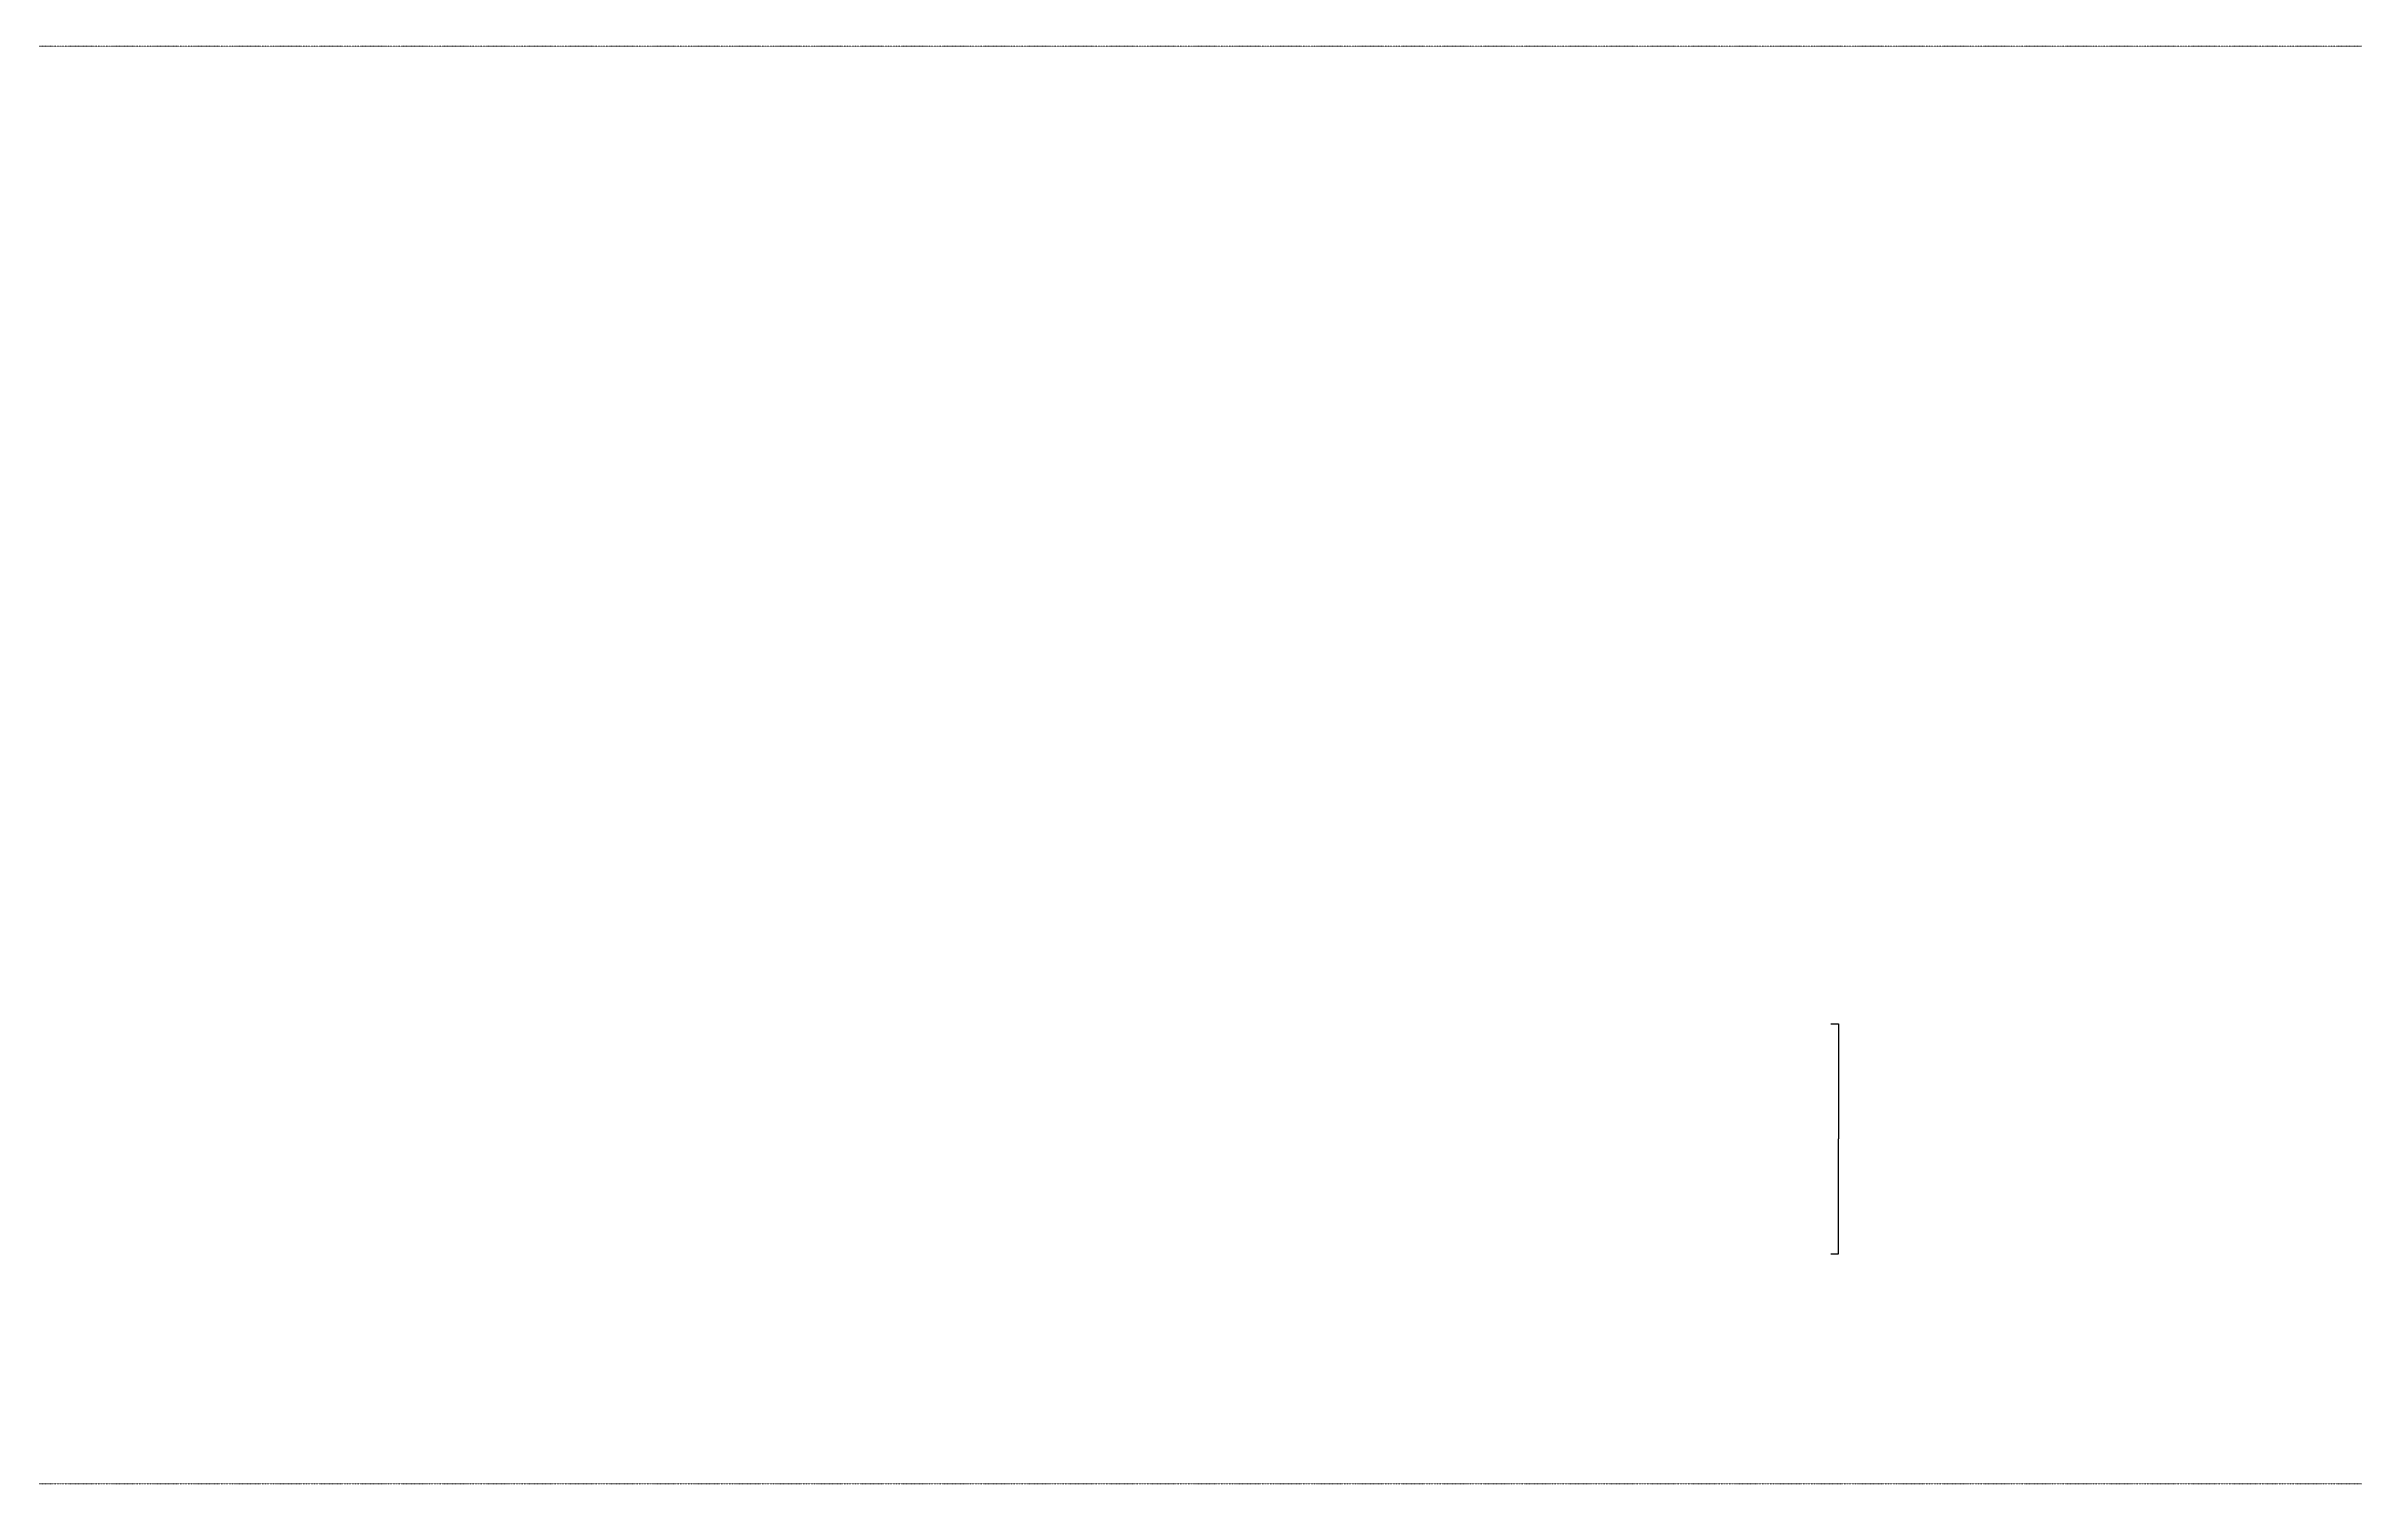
# Model space of a CAD drawing. Extents: x -181672 to 290600, y -29000 to 395522.
# Drawn here: x 266440 to 290600, y 30000 to 45000 of the extents above; entities that cross this region are included whole.
import ezdxf

# ---------------------------------------------------------------- set-up
doc = ezdxf.new("R2010")
doc.units = 0
doc.header["$LTSCALE"] = 10
doc.linetypes.add('H12PL2$0$JJP_三點線', pattern=[0.9, 0.3, -0.15, 0, -0.15, 0, -0.15, 0, -0.15])
doc.layers.add('H12PL2$0$S-GRID', color=252, linetype='Continuous')
doc.styles.add('XFM7P20PCW$0$Standard', font='txt.shx', dxfattribs={"bigfont": 'chineset.shx'})
doc.dimstyles.new('XFM7P20PCW$0$Standard', dxfattribs={"dimtxt": 0.18, "dimasz": 0.18, "dimexe": 0.18, "dimexo": 0.0625, "dimgap": 0.09, "dimtad": 0, "dimtih": 1, "dimtoh": 1, "dimdec": 4, "dimzin": 0, "dimdsep": 46, "dimtxsty": 'XFM7P20PCW$0$Standard', "dimcen": 0.09, "dimadec": 0, "dimazin": 0, "dimtfac": 1, "dimtdec": 4, "dimtofl": 0, "dimtmove": 0, "dimatfit": 3, "dimfxl": 1, "dimtolj": 1, "dimtzin": 0, "dimarcsym": 0})

# ---------------------------------------------------------------- blocks, each defined once
blk = doc.blocks.new('H12PL2')
at = {"layer": 'H12PL2$0$S-GRID', "linetype": 'H12PL2$0$JJP_三點線', "lineweight": 0}
for p, q in [((-29000, 45000), (289600, 45000)), ((289600, 45000), (290600, 45000)), ((-29000, 30000), (289600, 30000)), ((289600, 30000), (290600, 30000))]:
    blk.add_line(p, q, dxfattribs=at)
blk = doc.blocks.new('*D592')
at = {"color": 0, "lineweight": -2, "transparency": 16777216}
for p, q in [((285062, 34800), (285141, 34800)), ((285141, 34800), (285141, 33600)), ((285141, 32400), (285141, 33600)), ((285062, 32400), (285141, 32400))]:
    blk.add_line(p, q, dxfattribs=at)
at = {"color": 0, "transparency": 16777216}
for points in [[(285141, 34800), (285141, 34800), (285141, 34800)], [(285141, 32400), (285141, 32400), (285141, 32400)]]:
    blk.add_solid(points, dxfattribs=at)
at = {"layer": 'DEFPOINTS', "color": 0, "transparency": 16777216}
for p in [(285062, 34800), (285062, 32400), (285141, 32400)]:
    blk.add_point(p, dxfattribs=at)
at = {"color": 0, "transparency": 16777216, "insert": (285141, 33600), "char_height": 0.18, "attachment_point": 5, "style": 'XFM7P20PCW$0$Standard'}
blk.add_mtext('\\A1;2400.0000', dxfattribs=at)
blk = doc.blocks.new('XFM7P20PCW')
dim = blk.add_linear_dim(base=(285140.97252, 32400), p1=(285062.20869, 34800), p2=(285062.20869, 32400), angle=90, dimstyle='XFM7P20PCW$0$Standard')
dim.commit()
dim.dimension.update_dxf_attribs({"geometry": '*D592', "text_midpoint": (285140.97252, 33600)})

msp = doc.modelspace()

# ---------------------------------------------------------------- block references
for name in ['XFM7P20PCW', 'H12PL2']:
    msp.add_blockref(name, (0, 0))

doc.saveas('drawing.dxf')
